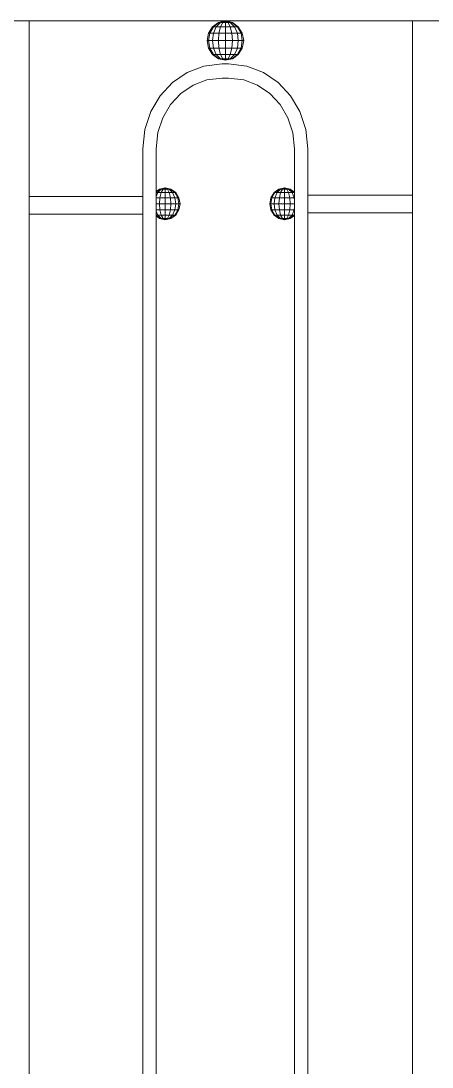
# Model space of a CAD drawing. Header units: millimetres. Extents: x 1832547 to 2001569, y -558009 to -417808.
# Drawn here: x 1949922 to 1950158, y -523340 to -522740 of the extents above; entities that cross this region are included whole.
import ezdxf

# ---------------------------------------------------------------- set-up
doc = ezdxf.new("R2010")
doc.units = ezdxf.units.MM
doc.header["$MEASUREMENT"] = 0
doc.layers.add('CA_manh 08', color=8, linetype='CONTINUOUS', lineweight=9)

msp = doc.modelspace()

# ---------------------------------------------------------------- linework, layer by layer
at = {"layer": 'CA_manh 08'}
for p, q in [((1949917.75, -522740.23), (1949927.2, -522740.23)), ((1950039.67, -522740.23), (1949927.2, -522740.23)), ((1949927.2, -522740.23), (1949927.2, -522841)), ((1950029.95, -522747.2), (1950032.23, -522743.53)), ((1950030.69, -522747.2), (1950032.8, -522743.53)), ((1950032.23, -522743.53), (1950035.64, -522741.09)), ((1950032.23, -522743.53), (1950032.8, -522743.53)), ((1950032.8, -522743.53), (1950035.95, -522741.09)), ((1950032.8, -522743.53), (1950034.41, -522743.53)), ((1950032.8, -522747.2), (1950034.41, -522743.53)), ((1950034.41, -522743.53), (1950036.82, -522741.09)), ((1950034.41, -522743.53), (1950036.82, -522743.53)), ((1950035.64, -522741.09), (1950039.67, -522740.23)), ((1950035.64, -522741.09), (1950035.95, -522741.09)), ((1950035.95, -522741.09), (1950039.67, -522740.23)), ((1950035.95, -522741.09), (1950036.82, -522741.09)), ((1950035.95, -522747.2), (1950036.82, -522743.53)), ((1950036.82, -522741.09), (1950039.67, -522740.23)), ((1950036.82, -522741.09), (1950038.13, -522741.09)), ((1950036.82, -522743.53), (1950038.13, -522741.09)), ((1950036.82, -522743.53), (1950039.67, -522743.53)), ((1950038.13, -522741.09), (1950039.67, -522740.23)), ((1950038.13, -522741.09), (1950039.67, -522741.09)), ((1950039.67, -522740.23), (1950039.67, -522741.09)), ((1950041.21, -522741.09), (1950039.67, -522740.23)), ((1950042.51, -522741.09), (1950039.67, -522740.23)), ((1950043.39, -522741.09), (1950039.67, -522740.23)), ((1950043.69, -522741.09), (1950039.67, -522740.23)), ((1950146.92, -522740.23), (1950039.67, -522740.23)), ((1950039.67, -522741.09), (1950041.21, -522741.09)), ((1950039.67, -522741.09), (1950039.67, -522743.53)), ((1950039.67, -522743.53), (1950042.51, -522743.53)), ((1950039.67, -522743.53), (1950039.67, -522747.2)), ((1950041.21, -522741.09), (1950042.51, -522741.09)), ((1950042.51, -522743.53), (1950041.21, -522741.09)), ((1950042.51, -522741.09), (1950043.39, -522741.09)), ((1950044.93, -522743.53), (1950042.51, -522741.09)), ((1950042.51, -522743.53), (1950044.93, -522743.53)), ((1950043.39, -522747.2), (1950042.51, -522743.53)), ((1950043.39, -522741.09), (1950043.69, -522741.09)), ((1950046.54, -522743.53), (1950043.39, -522741.09)), ((1950047.1, -522743.53), (1950043.69, -522741.09)), ((1950044.93, -522743.53), (1950046.54, -522743.53)), ((1950046.54, -522747.2), (1950044.93, -522743.53)), ((1950046.54, -522743.53), (1950047.1, -522743.53)), ((1950048.64, -522747.2), (1950046.54, -522743.53)), ((1950049.38, -522747.2), (1950047.1, -522743.53)), ((1950146.92, -522840.23), (1950146.92, -522740.23)), ((1950146.92, -522740.23), (1950174.85, -522740.23)), ((1950029.15, -522751.52), (1950029.95, -522747.2)), ((1950029.95, -522747.2), (1950030.69, -522747.2)), ((1950029.95, -522751.52), (1950030.69, -522747.2)), ((1950030.69, -522747.2), (1950032.8, -522747.2)), ((1950032.23, -522751.52), (1950032.8, -522747.2)), ((1950032.8, -522747.2), (1950035.95, -522747.2)), ((1950035.64, -522751.52), (1950035.95, -522747.2)), ((1950035.95, -522747.2), (1950039.67, -522747.2)), ((1950039.67, -522747.2), (1950043.39, -522747.2)), ((1950039.67, -522747.2), (1950039.67, -522751.52)), ((1950043.39, -522747.2), (1950046.54, -522747.2)), ((1950043.69, -522751.52), (1950043.39, -522747.2)), ((1950046.54, -522747.2), (1950048.64, -522747.2)), ((1950047.1, -522751.52), (1950046.54, -522747.2)), ((1950048.64, -522747.2), (1950049.38, -522747.2)), ((1950049.38, -522751.52), (1950048.64, -522747.2)), ((1950050.18, -522751.52), (1950049.38, -522747.2)), ((1950029.15, -522751.52), (1950029.95, -522751.52)), ((1950029.95, -522755.84), (1950029.15, -522751.52)), ((1950029.95, -522751.52), (1950032.23, -522751.52)), ((1950030.69, -522755.84), (1950029.95, -522751.52)), ((1950029.95, -522755.84), (1950030.69, -522755.84)), ((1950032.23, -522759.51), (1950029.95, -522755.84)), ((1950030.69, -522755.84), (1950032.8, -522755.84)), ((1950032.8, -522759.51), (1950030.69, -522755.84)), ((1950032.23, -522751.52), (1950035.64, -522751.52)), ((1950032.8, -522755.84), (1950032.23, -522751.52)), ((1950032.8, -522755.84), (1950035.95, -522755.84)), ((1950034.41, -522759.51), (1950032.8, -522755.84)), ((1950035.64, -522751.52), (1950039.67, -522751.52)), ((1950035.95, -522755.84), (1950035.64, -522751.52)), ((1950035.95, -522755.84), (1950039.67, -522755.84)), ((1950036.82, -522759.51), (1950035.95, -522755.84)), ((1950039.67, -522751.52), (1950043.69, -522751.52)), ((1950039.67, -522751.52), (1950039.67, -522755.84)), ((1950039.67, -522755.84), (1950043.39, -522755.84)), ((1950039.67, -522755.84), (1950039.67, -522759.51)), ((1950042.51, -522759.51), (1950043.39, -522755.84)), ((1950043.39, -522755.84), (1950043.69, -522751.52)), ((1950043.39, -522755.84), (1950046.54, -522755.84)), ((1950043.69, -522751.52), (1950047.1, -522751.52)), ((1950044.93, -522759.51), (1950046.54, -522755.84)), ((1950046.54, -522755.84), (1950047.1, -522751.52)), ((1950046.54, -522755.84), (1950048.64, -522755.84)), ((1950046.54, -522759.51), (1950048.64, -522755.84)), ((1950047.1, -522751.52), (1950049.38, -522751.52)), ((1950047.1, -522759.51), (1950049.38, -522755.84)), ((1950048.64, -522755.84), (1950049.38, -522751.52)), ((1950048.64, -522755.84), (1950049.38, -522755.84)), ((1950049.38, -522751.52), (1950050.18, -522751.52)), ((1950049.38, -522755.84), (1950050.18, -522751.52)), ((1950032.8, -522759.51), (1950032.23, -522759.51)), ((1950035.64, -522761.96), (1950032.23, -522759.51)), ((1950032.8, -522759.51), (1950034.41, -522759.51)), ((1950035.95, -522761.96), (1950032.8, -522759.51)), ((1950034.41, -522759.51), (1950036.82, -522759.51)), ((1950036.82, -522761.96), (1950034.41, -522759.51)), ((1950035.64, -522761.96), (1950035.95, -522761.96)), ((1950039.67, -522762.82), (1950035.64, -522761.96)), ((1950035.95, -522761.96), (1950036.82, -522761.96)), ((1950039.67, -522762.82), (1950035.95, -522761.96)), ((1950036.82, -522759.51), (1950039.67, -522759.51)), ((1950038.13, -522761.96), (1950036.82, -522759.51)), ((1950036.82, -522761.96), (1950038.13, -522761.96)), ((1950039.67, -522762.82), (1950036.82, -522761.96)), ((1950038.13, -522761.96), (1950039.67, -522761.96)), ((1950039.67, -522762.82), (1950038.13, -522761.96)), ((1950039.67, -522759.51), (1950042.51, -522759.51)), ((1950039.67, -522759.51), (1950039.67, -522761.96)), ((1950039.67, -522761.96), (1950041.21, -522761.96)), ((1950039.67, -522762.82), (1950041.21, -522761.96)), ((1950039.67, -522761.96), (1950039.67, -522762.82)), ((1950039.67, -522762.82), (1950042.51, -522761.96)), ((1950039.67, -522762.82), (1950043.39, -522761.96)), ((1950039.67, -522762.82), (1950043.69, -522761.96)), ((1950041.21, -522761.96), (1950042.51, -522759.51)), ((1950041.21, -522761.96), (1950042.51, -522761.96)), ((1950042.51, -522759.51), (1950044.93, -522759.51)), ((1950042.51, -522761.96), (1950044.93, -522759.51)), ((1950042.51, -522761.96), (1950043.39, -522761.96)), ((1950043.39, -522761.96), (1950046.54, -522759.51)), ((1950043.39, -522761.96), (1950043.69, -522761.96)), ((1950043.69, -522761.96), (1950047.1, -522759.51)), ((1950044.93, -522759.51), (1950046.54, -522759.51)), ((1950046.54, -522759.51), (1950047.1, -522759.51)), ((1950017.82, -522769.81), (1950027.37, -522766.14)), ((1950027.37, -522766.14), (1950037.77, -522764.85)), ((1950037.77, -522764.85), (1950041.56, -522764.85)), ((1950041.56, -522764.85), (1950051.96, -522766.14)), ((1950051.96, -522766.14), (1950061.51, -522769.81)), ((1950009.39, -522775.57), (1950017.82, -522769.81)), ((1950029.13, -522774.06), (1950021.16, -522777.12)), ((1950037.8, -522772.98), (1950029.13, -522774.06)), ((1950041.52, -522772.98), (1950037.8, -522772.98)), ((1950050.2, -522774.06), (1950041.52, -522772.98)), ((1950058.17, -522777.12), (1950050.2, -522774.06)), ((1950061.51, -522769.81), (1950069.94, -522775.57)), ((1950002.35, -522783.13), (1950009.39, -522775.57)), ((1950021.16, -522777.12), (1950014.13, -522781.92)), ((1950065.2, -522781.92), (1950058.17, -522777.12)), ((1950069.94, -522775.57), (1950076.97, -522783.13)), ((1949996.99, -522792.18), (1950002.35, -522783.13)), ((1950014.13, -522781.92), (1950008.26, -522788.22)), ((1950071.07, -522788.23), (1950065.2, -522781.92)), ((1950076.97, -522783.13), (1950082.34, -522792.18)), ((1949993.57, -522802.45), (1949996.99, -522792.18)), ((1950008.26, -522788.22), (1950003.79, -522795.77)), ((1950075.54, -522795.78), (1950071.07, -522788.23)), ((1950082.34, -522792.18), (1950085.76, -522802.45)), ((1950003.79, -522795.77), (1950000.94, -522804.33)), ((1950078.39, -522804.34), (1950075.54, -522795.78)), ((1949992.37, -522813.62), (1949993.57, -522802.45)), ((1950000.94, -522804.33), (1949999.94, -522813.65)), ((1950079.39, -522813.65), (1950078.39, -522804.34)), ((1950085.76, -522802.45), (1950086.96, -522813.62)), ((1949992.37, -522841), (1949992.37, -522813.62)), ((1949999.94, -522813.65), (1949999.94, -522838.1)), ((1950079.39, -522838.46), (1950079.39, -522813.65)), ((1950086.96, -522813.62), (1950086.96, -522840.23)), ((1949999.94, -522838.41), (1950002.18, -522836.67)), ((1949999.94, -522838.1), (1950001.93, -522836.67)), ((1949999.94, -522838.1), (1949999.94, -522838.41)), ((1949999.94, -522838.41), (1949999.94, -522838.65)), ((1949999.94, -522838.65), (1950000.93, -522838.65)), ((1949999.94, -522840.92), (1950000.93, -522838.65)), ((1949999.94, -522838.65), (1949999.94, -522840.92)), ((1950000.93, -522838.65), (1950002.89, -522836.67)), ((1950000.93, -522838.65), (1950002.89, -522838.65)), ((1950001.93, -522836.67), (1950005.19, -522835.97)), ((1950002.18, -522836.67), (1950001.93, -522836.67)), ((1950002.18, -522836.67), (1950005.19, -522835.97)), ((1950002.18, -522836.67), (1950002.89, -522836.67)), ((1950002.18, -522841.62), (1950002.89, -522838.65)), ((1950002.89, -522836.67), (1950005.19, -522835.97)), ((1950002.89, -522836.67), (1950003.94, -522836.67)), ((1950002.89, -522838.65), (1950003.94, -522836.67)), ((1950002.89, -522838.65), (1950005.19, -522838.65)), ((1950003.94, -522836.67), (1950005.19, -522835.97)), ((1950003.94, -522836.67), (1950005.19, -522836.67)), ((1950005.19, -522835.97), (1950005.19, -522836.67)), ((1950006.44, -522836.67), (1950005.19, -522835.97)), ((1950007.49, -522836.67), (1950005.19, -522835.97)), ((1950008.2, -522836.67), (1950005.19, -522835.97)), ((1950008.45, -522836.67), (1950005.19, -522835.97)), ((1950005.19, -522836.67), (1950006.44, -522836.67)), ((1950005.19, -522836.67), (1950005.19, -522838.65)), ((1950005.19, -522838.65), (1950007.49, -522838.65)), ((1950005.19, -522838.65), (1950005.19, -522841.62)), ((1950006.44, -522836.67), (1950007.49, -522836.67)), ((1950007.49, -522838.65), (1950006.44, -522836.67)), ((1950007.49, -522836.67), (1950008.2, -522836.67)), ((1950009.45, -522838.65), (1950007.49, -522836.67)), ((1950007.49, -522838.65), (1950009.45, -522838.65)), ((1950008.2, -522841.62), (1950007.49, -522838.65)), ((1950008.2, -522836.67), (1950008.45, -522836.67)), ((1950010.75, -522838.65), (1950008.2, -522836.67)), ((1950011.21, -522838.65), (1950008.45, -522836.67)), ((1950009.45, -522838.65), (1950010.75, -522838.65)), ((1950010.75, -522841.62), (1950009.45, -522838.65)), ((1950010.75, -522838.65), (1950011.21, -522838.65)), ((1950012.46, -522841.62), (1950010.75, -522838.65)), ((1950013.06, -522841.62), (1950011.21, -522838.65)), ((1950065.77, -522841.62), (1950067.62, -522838.65)), ((1950066.37, -522841.62), (1950068.07, -522838.65)), ((1950067.62, -522838.65), (1950070.38, -522836.67)), ((1950067.62, -522838.65), (1950068.07, -522838.65)), ((1950068.07, -522838.65), (1950070.63, -522836.67)), ((1950068.07, -522838.65), (1950069.38, -522838.65)), ((1950068.07, -522841.62), (1950069.38, -522838.65)), ((1950069.38, -522838.65), (1950071.33, -522836.67)), ((1950069.38, -522838.65), (1950071.33, -522838.65)), ((1950070.38, -522836.67), (1950073.64, -522835.97)), ((1950070.63, -522836.67), (1950070.38, -522836.67)), ((1950070.63, -522836.67), (1950073.64, -522835.97)), ((1950070.63, -522836.67), (1950071.33, -522836.67)), ((1950070.63, -522841.62), (1950071.33, -522838.65)), ((1950071.33, -522836.67), (1950073.64, -522835.97)), ((1950071.33, -522836.67), (1950072.39, -522836.67)), ((1950071.33, -522838.65), (1950072.39, -522836.67)), ((1950071.33, -522838.65), (1950073.64, -522838.65)), ((1950072.39, -522836.67), (1950073.64, -522835.97)), ((1950072.39, -522836.67), (1950073.64, -522836.67)), ((1950073.64, -522835.97), (1950073.64, -522836.67)), ((1950074.88, -522836.67), (1950073.64, -522835.97)), ((1950075.94, -522836.67), (1950073.64, -522835.97)), ((1950076.64, -522836.67), (1950073.64, -522835.97)), ((1950076.89, -522836.67), (1950073.64, -522835.97)), ((1950073.64, -522836.67), (1950074.88, -522836.67)), ((1950073.64, -522836.67), (1950073.64, -522838.65)), ((1950073.64, -522838.65), (1950075.94, -522838.65)), ((1950073.64, -522838.65), (1950073.64, -522841.62)), ((1950074.88, -522836.67), (1950075.94, -522836.67)), ((1950075.94, -522838.65), (1950074.88, -522836.67)), ((1950075.94, -522836.67), (1950076.64, -522836.67)), ((1950077.89, -522838.65), (1950075.94, -522836.67)), ((1950075.94, -522838.65), (1950077.89, -522838.65)), ((1950076.64, -522841.62), (1950075.94, -522838.65)), ((1950076.64, -522836.67), (1950076.89, -522836.67)), ((1950079.2, -522838.65), (1950076.64, -522836.67)), ((1950079.39, -522838.46), (1950076.89, -522836.67)), ((1950077.89, -522838.65), (1950079.2, -522838.65)), ((1950079.2, -522841.62), (1950077.89, -522838.65)), ((1950079.2, -522838.65), (1950079.39, -522838.65)), ((1950079.39, -522838.99), (1950079.2, -522838.65)), ((1950079.39, -522838.65), (1950079.39, -522838.46)), ((1950079.39, -522838.99), (1950079.39, -522838.65)), ((1950079.39, -522841.62), (1950079.39, -522838.99)), ((1950146.92, -522840.23), (1950086.96, -522840.23)), ((1950086.96, -522840.23), (1950086.96, -522850.39)), ((1950146.92, -522840.23), (1950146.92, -522850.39)), ((1949992.37, -522841), (1949927.2, -522841)), ((1949927.2, -522841), (1949927.2, -522851.16)), ((1949992.37, -522851.16), (1949992.37, -522841)), ((1949999.94, -522840.92), (1949999.94, -522841.62)), ((1949999.94, -522841.62), (1950002.18, -522841.62)), ((1949999.94, -522841.62), (1949999.94, -522845.12)), ((1949999.94, -522845.12), (1950001.93, -522845.12)), ((1949999.94, -522845.12), (1949999.94, -522848.61)), ((1950001.93, -522845.12), (1950002.18, -522841.62)), ((1950001.93, -522845.12), (1950005.19, -522845.12)), ((1950002.18, -522848.61), (1950001.93, -522845.12)), ((1950002.18, -522841.62), (1950005.19, -522841.62)), ((1950005.19, -522841.62), (1950008.2, -522841.62)), ((1950005.19, -522841.62), (1950005.19, -522845.12)), ((1950005.19, -522845.12), (1950008.45, -522845.12)), ((1950005.19, -522845.12), (1950005.19, -522848.61)), ((1950008.2, -522841.62), (1950010.75, -522841.62)), ((1950008.45, -522845.12), (1950008.2, -522841.62)), ((1950008.2, -522848.61), (1950008.45, -522845.12)), ((1950008.45, -522845.12), (1950011.21, -522845.12)), ((1950010.75, -522841.62), (1950012.46, -522841.62)), ((1950011.21, -522845.12), (1950010.75, -522841.62)), ((1950010.75, -522848.61), (1950011.21, -522845.12)), ((1950011.21, -522845.12), (1950013.06, -522845.12)), ((1950012.46, -522841.62), (1950013.06, -522841.62)), ((1950013.06, -522845.12), (1950012.46, -522841.62)), ((1950012.46, -522848.61), (1950013.06, -522845.12)), ((1950013.7, -522845.12), (1950013.06, -522841.62)), ((1950013.06, -522845.12), (1950013.7, -522845.12)), ((1950013.06, -522848.61), (1950013.7, -522845.12)), ((1950065.12, -522845.12), (1950065.77, -522841.62)), ((1950065.12, -522845.12), (1950065.77, -522845.12)), ((1950065.77, -522848.61), (1950065.12, -522845.12)), ((1950065.77, -522841.62), (1950066.37, -522841.62)), ((1950065.77, -522845.12), (1950066.37, -522841.62)), ((1950065.77, -522845.12), (1950067.62, -522845.12)), ((1950066.37, -522848.61), (1950065.77, -522845.12)), ((1950066.37, -522841.62), (1950068.07, -522841.62)), ((1950067.62, -522845.12), (1950068.07, -522841.62)), ((1950067.62, -522845.12), (1950070.38, -522845.12)), ((1950068.07, -522848.61), (1950067.62, -522845.12)), ((1950068.07, -522841.62), (1950070.63, -522841.62)), ((1950070.38, -522845.12), (1950070.63, -522841.62)), ((1950070.38, -522845.12), (1950073.64, -522845.12)), ((1950070.63, -522848.61), (1950070.38, -522845.12)), ((1950070.63, -522841.62), (1950073.64, -522841.62)), ((1950073.64, -522841.62), (1950076.64, -522841.62)), ((1950073.64, -522841.62), (1950073.64, -522845.12)), ((1950073.64, -522845.12), (1950076.89, -522845.12)), ((1950073.64, -522845.12), (1950073.64, -522848.61)), ((1950076.64, -522841.62), (1950079.2, -522841.62)), ((1950076.89, -522845.12), (1950076.64, -522841.62)), ((1950076.64, -522848.61), (1950076.89, -522845.12)), ((1950076.89, -522845.12), (1950079.39, -522845.12)), ((1950079.2, -522841.62), (1950079.39, -522841.62)), ((1950079.39, -522843.09), (1950079.2, -522841.62)), ((1950079.39, -522843.09), (1950079.39, -522841.62)), ((1950079.39, -522845.12), (1950079.39, -522843.09)), ((1950079.39, -522847.14), (1950079.39, -522845.12)), ((1949927.2, -522851.16), (1949992.37, -522851.16)), ((1949927.2, -522851.16), (1949927.2, -523363.43)), ((1949992.37, -523363.43), (1949992.37, -522851.16)), ((1949999.94, -522848.61), (1950002.18, -522848.61)), ((1949999.94, -522848.61), (1949999.94, -522849.32)), ((1950000.93, -522851.58), (1949999.94, -522849.32)), ((1949999.94, -522849.32), (1949999.94, -522851.58)), ((1949999.94, -522851.58), (1950000.93, -522851.58)), ((1949999.94, -522851.58), (1949999.94, -522851.82)), ((1950002.18, -522853.56), (1949999.94, -522851.82)), ((1949999.94, -522851.82), (1949999.94, -522852.13)), ((1950001.93, -522853.56), (1949999.94, -522852.13)), ((1949999.94, -522852.13), (1949999.94, -523368.32)), ((1950000.93, -522851.58), (1950002.89, -522851.58)), ((1950002.89, -522853.56), (1950000.93, -522851.58)), ((1950002.18, -522848.61), (1950005.19, -522848.61)), ((1950002.89, -522851.58), (1950002.18, -522848.61)), ((1950002.89, -522851.58), (1950005.19, -522851.58)), ((1950003.94, -522853.56), (1950002.89, -522851.58)), ((1950005.19, -522848.61), (1950008.2, -522848.61)), ((1950005.19, -522848.61), (1950005.19, -522851.58)), ((1950005.19, -522851.58), (1950007.49, -522851.58)), ((1950005.19, -522851.58), (1950005.19, -522853.56)), ((1950006.44, -522853.56), (1950007.49, -522851.58)), ((1950007.49, -522851.58), (1950008.2, -522848.61)), ((1950007.49, -522851.58), (1950009.45, -522851.58)), ((1950007.49, -522853.56), (1950009.45, -522851.58)), ((1950008.2, -522848.61), (1950010.75, -522848.61)), ((1950008.2, -522853.56), (1950010.75, -522851.58)), ((1950008.45, -522853.56), (1950011.21, -522851.58)), ((1950009.45, -522851.58), (1950010.75, -522848.61)), ((1950009.45, -522851.58), (1950010.75, -522851.58)), ((1950010.75, -522848.61), (1950012.46, -522848.61)), ((1950010.75, -522851.58), (1950012.46, -522848.61)), ((1950010.75, -522851.58), (1950011.21, -522851.58)), ((1950011.21, -522851.58), (1950013.06, -522848.61)), ((1950012.46, -522848.61), (1950013.06, -522848.61)), ((1950065.77, -522848.61), (1950066.37, -522848.61)), ((1950067.62, -522851.58), (1950065.77, -522848.61)), ((1950066.37, -522848.61), (1950068.07, -522848.61)), ((1950068.07, -522851.58), (1950066.37, -522848.61)), ((1950068.07, -522851.58), (1950067.62, -522851.58)), ((1950070.38, -522853.56), (1950067.62, -522851.58)), ((1950068.07, -522848.61), (1950070.63, -522848.61)), ((1950069.38, -522851.58), (1950068.07, -522848.61)), ((1950068.07, -522851.58), (1950069.38, -522851.58)), ((1950070.63, -522853.56), (1950068.07, -522851.58)), ((1950069.38, -522851.58), (1950071.33, -522851.58)), ((1950071.33, -522853.56), (1950069.38, -522851.58)), ((1950070.63, -522848.61), (1950073.64, -522848.61)), ((1950071.33, -522851.58), (1950070.63, -522848.61)), ((1950071.33, -522851.58), (1950073.64, -522851.58)), ((1950072.39, -522853.56), (1950071.33, -522851.58)), ((1950073.64, -522848.61), (1950076.64, -522848.61)), ((1950073.64, -522848.61), (1950073.64, -522851.58)), ((1950073.64, -522851.58), (1950075.94, -522851.58)), ((1950073.64, -522851.58), (1950073.64, -522853.56)), ((1950074.88, -522853.56), (1950075.94, -522851.58)), ((1950075.94, -522851.58), (1950076.64, -522848.61)), ((1950075.94, -522851.58), (1950077.89, -522851.58)), ((1950075.94, -522853.56), (1950077.89, -522851.58)), ((1950076.64, -522848.61), (1950079.2, -522848.61)), ((1950076.64, -522853.56), (1950079.2, -522851.58)), ((1950076.89, -522853.56), (1950079.39, -522851.77)), ((1950077.89, -522851.58), (1950079.2, -522848.61)), ((1950077.89, -522851.58), (1950079.2, -522851.58)), ((1950079.2, -522848.61), (1950079.39, -522847.14)), ((1950079.2, -522848.61), (1950079.39, -522848.61)), ((1950079.2, -522851.58), (1950079.39, -522851.25)), ((1950079.2, -522851.58), (1950079.39, -522851.58)), ((1950079.39, -522848.61), (1950079.39, -522847.14)), ((1950079.39, -522851.25), (1950079.39, -522848.61)), ((1950079.39, -522851.58), (1950079.39, -522851.25)), ((1950079.39, -522851.77), (1950079.39, -522851.58)), ((1950079.39, -523361.66), (1950079.39, -522851.77)), ((1950086.96, -522850.39), (1950146.92, -522850.39)), ((1950086.96, -522850.39), (1950086.96, -523363.43)), ((1950146.92, -523363.43), (1950146.92, -522850.39)), ((1950001.93, -522853.56), (1950002.18, -522853.56)), ((1950005.19, -522854.26), (1950001.93, -522853.56)), ((1950002.18, -522853.56), (1950002.89, -522853.56)), ((1950005.19, -522854.26), (1950002.18, -522853.56)), ((1950002.89, -522853.56), (1950003.94, -522853.56)), ((1950005.19, -522854.26), (1950002.89, -522853.56)), ((1950003.94, -522853.56), (1950005.19, -522853.56)), ((1950005.19, -522854.26), (1950003.94, -522853.56)), ((1950005.19, -522853.56), (1950006.44, -522853.56)), ((1950005.19, -522854.26), (1950006.44, -522853.56)), ((1950005.19, -522853.56), (1950005.19, -522854.26)), ((1950005.19, -522854.26), (1950007.49, -522853.56)), ((1950005.19, -522854.26), (1950008.2, -522853.56)), ((1950005.19, -522854.26), (1950008.45, -522853.56)), ((1950006.44, -522853.56), (1950007.49, -522853.56)), ((1950007.49, -522853.56), (1950008.2, -522853.56)), ((1950008.2, -522853.56), (1950008.45, -522853.56)), ((1950070.38, -522853.56), (1950070.63, -522853.56)), ((1950073.64, -522854.26), (1950070.38, -522853.56)), ((1950070.63, -522853.56), (1950071.33, -522853.56)), ((1950073.64, -522854.26), (1950070.63, -522853.56)), ((1950071.33, -522853.56), (1950072.39, -522853.56)), ((1950073.64, -522854.26), (1950071.33, -522853.56)), ((1950072.39, -522853.56), (1950073.64, -522853.56)), ((1950073.64, -522854.26), (1950072.39, -522853.56)), ((1950073.64, -522853.56), (1950074.88, -522853.56)), ((1950073.64, -522854.26), (1950074.88, -522853.56)), ((1950073.64, -522853.56), (1950073.64, -522854.26)), ((1950073.64, -522854.26), (1950075.94, -522853.56)), ((1950073.64, -522854.26), (1950076.64, -522853.56)), ((1950073.64, -522854.26), (1950076.89, -522853.56)), ((1950074.88, -522853.56), (1950075.94, -522853.56)), ((1950075.94, -522853.56), (1950076.64, -522853.56)), ((1950076.64, -522853.56), (1950076.89, -522853.56))]:
    msp.add_line(p, q, dxfattribs=at)

doc.saveas('drawing.dxf')
